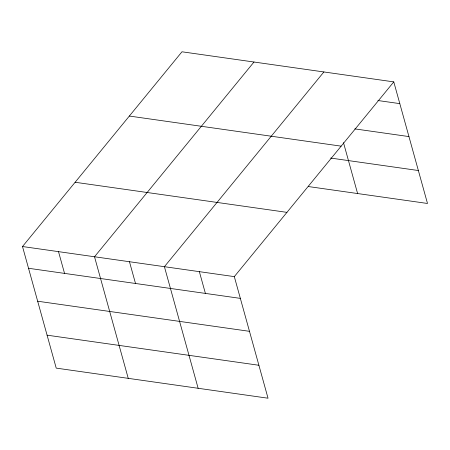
<?xml version="1.0" encoding="UTF-8"?>
<svg xmlns="http://www.w3.org/2000/svg" width="450" height="450" viewBox="0 0 450 450"><rect width="100%" height="100%" fill="white"/><g stroke="black" fill="none" stroke-linecap="round" stroke-linejoin="round"><path stroke-width="0.67" d="M393.778 81.883L234.315 276.626L268.031 398.211L56.222 368.117L22.5 246.527L181.969 51.789L393.778 81.883L427.5 203.473L308.261 186.531M253.986 62.021L94.517 256.759L128.239 378.349M323.882 71.949L164.413 266.692L198.135 388.282M377.882 100.519L399.814 103.635M354.814 128.891L408.949 136.581M129.341 116.049L341.156 146.149M330.649 158.062L418.365 170.528M75.122 182.261L286.937 212.361M22.5 246.527L234.315 276.626M28.53 268.279L240.345 298.378M37.671 301.224L249.48 331.324M47.081 335.171L258.896 365.265M343.479 142.622L357.604 193.539M199.361 271.659L205.397 293.411M129.465 261.726L135.501 283.477M58.506 251.646L64.541 273.398"/></g></svg>
